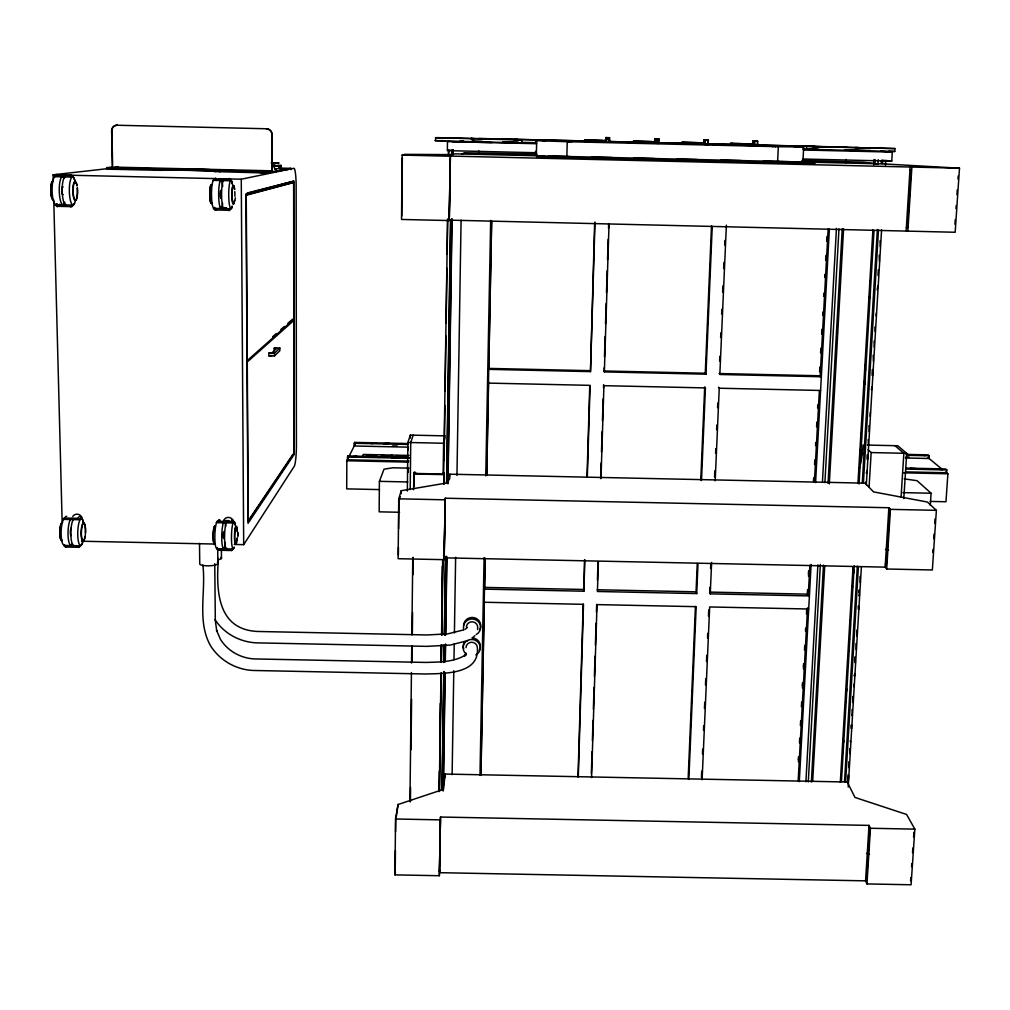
<?xml version="1.0" encoding="UTF-8"?>
<svg xmlns="http://www.w3.org/2000/svg" width="1010" height="1010" viewBox="0 0 1010 1010"><rect width="100%" height="100%" fill="white"/><g stroke="black" fill="none" stroke-linecap="round" stroke-linejoin="round"><path stroke-width="1.5" d="M355.141 444.185L346.834 460.762L346.708 488.878L379.545 489.585M407.775 457.277L347.844 455.977L347.339 459.777L408.835 461.103M347.831 458.78L347.844 455.977M408.267 443.554L354.699 442.393L354.245 443.289L354.232 445.991L407.787 447.152M354.687 445.082L354.699 442.393M408.974 468.148L392.814 467.794L384.027 469.17L379.394 481.341L379.154 511.83L399.581 512.272M394.986 874.875L395.541 818.996L398.054 804.503L443.516 789.34L445.183 774.064L847.251 782.018L854.99 797.445L906.576 814.464L914.845 829.134L911.083 884.773L866.971 883.927L865.557 880.846L869.017 825.397L440.486 817.027L439.35 875.72L394.986 874.875L395.491 871.756M936.384 510.34L927.357 502.02L873.549 491.895L865.115 483.159L449.791 474.195L448.188 482.729L401.26 490.709L398.735 498.814L398.142 558.707L444.059 559.679L445.258 498.22L888.863 507.74L890.429 509.356L936.384 510.34L932.356 569.968L886.692 569.009L885.151 567.14L888.863 507.74M544.238 155.944L454.727 153.836L453.187 154.631L404.707 154.353L402.157 155.085L401.526 219.448L449.122 220.559L450.372 156.07L959.5 168.19L955.17 232.262L449.412 220.13M395.213 870.872L395.415 850.483M395.604 831.647L395.705 820.663L398.054 804.503M398.369 555.008L398.445 547.319M398.622 528.861L398.899 501.187L400.301 496.667M401.753 216.089L402.334 158.267M401.235 493.663L401.26 490.709M407.346 491.012L407.876 442.468L410.363 435.108L445.271 435.865M410.212 489.509L410.729 442.531L413.166 435.171M409.946 801.713L411.436 672.508M411.55 663.052L411.752 645.718M411.878 634.697L412.762 557.482M413.544 489.736L414.214 472.314L415.653 472.352L415.325 473.45L442.62 474.043L442.847 472.933L444.274 472.97L444.11 483.992M410.401 801.662L410.565 787.484M410.994 749.66L411.588 699.236M412.017 661.411L412.206 645.655M412.333 634.621L412.585 612.565M413.027 574.74L413.229 557.406M414.049 486.492L414.214 472.314M521.627 139.62L521.69 143.016L435.259 140.643L435.929 137.6L604.889 141.451M449.627 140.996L447.481 141.589L447.342 150.641L536.424 152.737M443.163 472.996L443.605 443.251L444.943 437.343M438.997 791.638L439.299 771.148M439.855 733.323L440.297 703.389M440.903 662.408L441.155 645.074M441.875 596.216L442.317 566.269M443.693 473.286L447.594 219.157M448.389 154.921L448.667 150.099L448.604 154.82M439.262 791.259L441.004 673.114M441.168 662.093L441.42 644.759M441.559 635.303L442.683 559.692M443.794 484.08L444.274 472.97M444.084 460.396L444.905 405.262M445.107 391.085L445.928 335.964M446.117 323.364L446.925 268.231M447.14 254.053L447.645 219.41M439.565 791.209L441.32 673.051M441.484 662.017L441.736 644.683M441.875 635.24L442.999 559.616M444.059 559.679L445.258 498.22M449.122 220.559L450.372 156.07M439.35 875.72L440.486 817.027M441.951 790.123L443.731 671.928M443.87 662.472L444.135 645.125M444.299 634.103L445.46 556.876M446.572 482.805L450.536 219.612M451.508 154.997L451.798 150.174L451.723 154.896M442.14 789.643L443.933 671.511M444.072 662.068L444.337 644.733M444.476 635.29L445.662 556.535M446.773 482.502L450.75 219.473M443.163 791.032L444.955 672.849M445.12 661.815L445.385 644.481M445.536 635.038L446.723 556.245M447.834 483.752L451.849 219.031M452.834 154.416L452.909 149.695M443.415 785.894L445.145 672.496M445.309 661.474L445.574 644.14M445.726 634.697L446.9 557.52M448.023 483.5L452.051 218.905M453.035 154.328L453.111 149.606M445.132 777.144L445.183 774.064M449.728 478.866L449.791 474.195M452.114 774.683L453.793 670.703M453.982 659.681L454.235 643.926M454.412 632.904L455.636 557.293M456.962 475.369L461.078 220.167M478.803 154.252L478.866 150.818M479.99 775.465L484.093 557.608M485.759 475.861L490.671 220.407M480.861 775.364L485.065 558.113M486.668 474.675L491.58 221.228M480.962 774.506L484.32 601.089M484.56 588.476L485.141 558.517M486.757 474.952L488.55 381.944M594.991 222.086L590.484 371.617L488.714 369.357L491.668 221.127M238.019 534.442L237.918 536.828M535.477 151.323L535.414 154.189L537.206 157.181L815.07 163.708L802.912 162.029L536.348 155.755L536.701 140.68L535.755 139.822L535.679 142.7L536.638 143.698L447.481 141.589M566.837 157.017L567.241 141.703L536.701 140.68M584.815 141.362L584.866 139.885L603.058 140.478L603.008 141.956L584.815 141.362L600.735 141.741M585.484 141.552L584.866 139.885M578.01 776.475L583.199 604.106M583.628 589.474L484.585 587.403L484.459 589.133L583.881 591.216L584.525 559.717M587.025 476.745L589.752 385.921M590.484 371.617L594.637 223.273M578.288 777.296L583.49 604.321L484.207 602.263M583.881 591.216L584.828 559.78M587.34 476.505L590.08 385.353L488.449 383.106L488.55 382.121M609.548 142.044L608.677 142.056L609.472 139.228L605.924 139.039L605.76 141.993L605.899 137.549L609.585 137.739L609.447 142.221L606.429 142.145L606.644 137.676L605.899 137.549M591.342 773.609L592.037 751.667M592.378 740.696L593.022 720.332M593.362 709.361L594.057 687.431M594.398 676.46L595.041 656.096M595.382 645.125L596.077 623.195M596.418 612.224L596.67 604.384M597.428 580.359L598.021 561.573M600.634 478.601L601.127 462.946M601.468 451.988L602.111 431.636M602.452 420.678L603.147 398.761M603.5 387.802L603.589 384.671M712.239 226.366L705.99 374.18L604.359 371.92L604.119 367.842M604.472 356.858L605.116 336.481M605.508 323.945L606.151 303.555M606.492 292.584L607.187 270.63M607.528 259.658L608.172 239.269M608.525 228.298L608.664 223.589M591.57 777.548L597.024 604.611L696.168 606.669L688.858 779.48M598.374 561.648L597.428 591.494L696.723 593.577L697.986 563.744M601 478.374L603.929 385.668L705.409 387.916L701.495 480.533M604.359 371.92L609.03 223.98M633.422 142.511L633.472 141.034L652.119 141.64L652.069 143.117L633.422 142.511L644.456 142.776M634.545 142.7L634.596 141.223L633.472 141.034M653.887 143.016C655.389 140.605 651.589 141.93 654.783 141.665M654.732 143.155L654.897 138.698L658.987 138.913L658.823 143.395L655.768 143.306L655.881 140.314L654.947 140.201C657.775 143.571 651.16 143.243 654.354 143.092M655.881 143.319L656.045 138.837L654.897 138.698M681.99 143.66L682.053 142.183L701.155 142.789L701.104 144.279L681.99 143.66L686.724 143.773M683.593 143.862L683.644 142.385L682.053 142.183M703.68 144.304L703.856 139.86L708.351 140.074L708.161 144.556L702.202 144.228M703.831 144.329L703.945 141.362L705.195 141.488M705.232 144.493L705.409 140.011L703.856 139.86M708.136 141.552L708.161 144.556M688.163 778.659L695.436 606.442M696.723 593.577L696.054 591.822L697.253 563.454M700.776 479.901L704.702 386.906L705.409 387.916M705.99 374.18L705.27 373.233L711.494 225.975M701.445 777.359L701.723 771.097M702.468 753.877L702.67 749.18M703.49 730.394L703.705 725.698M704.45 708.477L704.728 702.215M705.472 684.995L705.75 678.733M706.495 661.512L706.773 655.25M707.53 638.03L707.732 633.333M708.477 616.113L708.755 609.851M709.525 592.1L808.316 594.17L809.401 595.925L710.245 593.855L709.74 587.378M710.56 568.466L710.775 563.731M714.55 477.048L714.827 470.748M715.585 453.414L715.787 448.68M716.62 429.768L716.822 425.033M717.58 407.699L717.782 402.977M719.625 360.999L719.827 356.303M720.648 337.504L720.85 332.808M721.67 314.009L721.872 309.312M722.63 292.079L722.908 285.817M723.652 268.584L723.93 262.322M724.675 245.089L724.89 240.393M702.114 779.745L709.677 606.959L808.694 609.017M710.245 593.855L711.621 562.456M715.194 480.836L719.246 388.219L718.476 387.209M726.379 225.129L719.84 374.495L821.345 376.743L820.183 375.783L719.069 373.536M730.609 143.332L730.546 144.809L732.603 145.023L750.102 145.44L750.165 143.95L730.609 143.332L732.667 143.534L732.603 145.023M751.932 145.402L751.137 145.314L751.2 143.849L751.995 143.925L751.932 145.402C749.003 145.541 755.833 145.907 752.917 142.511L754.495 142.65L754.546 145.655L754.748 141.173L752.791 141.021L752.589 145.465M757.424 142.726L757.475 145.718L757.689 141.248L755.707 141.084M777.586 161.979L778.344 146.69L803.682 146.993L802.912 162.029M806.51 149.253L806.649 146.362L894.936 148.584L894.759 151.487L806.51 149.253L818.908 149.543M813.492 149.897L813.643 146.93M798.392 759.785L798.569 756.629M802.407 685.727L802.584 682.583M803.442 666.827L803.606 663.671M807.457 592.769L807.621 589.613M808.48 573.857L808.644 570.713M813.517 480.899L813.694 477.743M798.43 761.729L798.683 757.02M799.453 742.868L799.705 738.146M800.387 725.571L800.64 720.85M801.41 706.697L801.662 701.975M802.432 687.835L802.697 683.114M803.455 668.961L803.72 664.239M804.478 650.086L804.743 645.377M805.513 631.225L805.677 628.081M806.447 613.928L806.7 609.207M807.47 595.054L807.722 590.345M808.492 576.192L808.745 571.471M813.618 481.846L813.782 478.702M814.552 464.549L814.805 459.828M815.575 445.675L815.739 442.531M816.598 426.813L816.85 422.092M817.62 407.939L817.797 404.795M819.59 371.768L819.842 367.059M820.612 352.907L820.865 348.185M821.635 334.032L821.887 329.323M822.658 315.17L822.822 312.014M823.68 296.296L823.844 293.152M824.703 277.422L824.88 274.278M825.637 260.125L825.902 255.416M826.66 241.264L826.925 236.542M798.178 780.781L807.571 607.831M808.253 595.256L809.881 565.385M814.413 482.06L819.362 390.857M820.133 376.717L828.162 228.916M799.289 781.639L811.118 564.426M815.575 482.591L829.374 229.182M805.904 781.765L817.885 564.817M822.481 481.505L836.457 228.399M808.29 781.955L820.36 564.514M824.892 482.591L838.969 228.904M811.371 782.018L823.478 565.032M828.036 483.272L842.252 228.55M845.875 162.635L846.052 159.492M812.659 781.475L824.728 565.764M829.311 483.891L843.577 228.828M873.827 164.87L874.029 159.517M874.875 164.365L875.152 159.643M840.32 782.245L853.033 566.648M857.957 483.234L872.905 229.863M840.812 778.697L841.04 774.897L841.216 780.932L840.737 779.96M843.135 739.307L843.464 742.767L843.615 740.216M843.817 727.806L844.044 723.955L844.221 729.978L843.741 729.081M846.86 676.334L847.087 672.445L847.264 678.442L846.784 677.622M849.928 624.268L850.155 620.342L850.344 626.339L849.852 625.581M853.197 568.971L853.463 573.63L853.702 569.653M860.242 449.576L860.608 452.796L860.76 450.069M861.05 435.966L861.202 433.24L861.404 439.173L860.886 438.694M864.282 381.136L864.648 384.292L864.812 381.54M865.103 367.337L865.254 364.572L865.469 370.481L864.939 370.102M869.13 299.099L869.294 296.284M841.961 768.244L841.784 762.222M842.87 752.98L843.022 750.43M844.979 717.15L844.802 711.141M845.9 701.71L846.052 699.135M846.658 688.795L846.506 691.383L846.014 690.537M848.034 665.476L847.857 659.48M848.88 651.16L849.12 647.246M851.127 613.209L850.938 607.225M851.897 600.054L851.708 594.069M859.005 479.914L858.803 473.968M862.212 425.513L862.01 419.592M863.02 411.815L862.818 405.894M866.29 356.618L866.075 350.71M867.11 342.718L866.896 336.822M868.095 325.977L868.259 323.187M869.837 296.561L869.042 300.5M871.251 272.599L871.037 266.728M872.173 257.032L871.87 252.576M841.444 781.5L854.195 565.84M859.043 483.992L874.016 230.545M877.93 164.428L878.208 159.706M844.511 781.753L857.326 566.206M862.288 482.818L877.349 229.523M881.275 163.443L881.465 160.3L885.745 160.489L885.467 165.211M845.585 782.245L858.424 566.572M863.399 483.133L878.498 229.687M882.437 163.57L882.626 160.413M847.882 778.546L848.122 774.67M851.077 725.268L851.417 728.803L851.657 724.877M854.927 660.78L855.167 656.803L855.369 662.926L854.851 662.106M858.197 606.114L858.563 609.535L858.727 606.846M859.005 592.681L859.169 589.991L859.371 596.089L858.841 595.37M867.085 457.555L867.249 454.778M872.097 373.725L872.35 369.496M848.615 775.642L848.312 780.818L847.807 779.834M849.082 767.878L848.892 761.717M849.94 753.586L849.675 748.738M852.995 702.569L852.793 696.433M853.942 686.75L854.094 684.111M854.725 673.531L854.574 676.17L854.056 675.336M856.164 649.632L855.962 643.522M856.96 636.313L856.758 630.189M860.179 582.606L859.977 576.508M866.062 484.345L866.226 481.593M866.883 470.534L866.719 473.311L866.176 472.768M867.792 455.295L867.552 459.462L866.997 458.944M869.206 431.649L868.991 425.589M870.128 416.284L870.38 412.08M871.895 386.805L871.731 389.62L871.175 389.203M872.905 369.875L872.577 375.531L872.021 375.139M873.423 361.391L873.195 355.368M874.269 347.213L874.041 341.191M875.203 331.57L874.9 326.975M876.15 315.877L876.314 313.024M877.942 285.767L877.122 289.82M879.42 261.262L879.18 255.265M880.278 246.781L880.051 240.784M848.211 787.03L861.416 566.635M866.315 484.775L881.591 229.75M869.092 486.883L871.163 452.568L868.108 449.728M803.064 159.024L891.754 161.108L892.31 152.093L880.619 151.172M906.172 230.697L910.149 166.877M866.971 883.927L870.456 828.263L869.017 825.397M886.692 569.009L890.429 509.356M907.864 231.164L911.878 167.079M901.072 496.945L903.849 453.275L894.948 445.688M903.798 498.561L906.69 453.338L897.726 445.738L867.577 445.082M906.071 454.399L928.127 454.879L929.288 455.813L929.112 458.502L905.49 457.984M930.286 505.366L931.094 493.233L917.08 480.697L904.228 478.854M910.629 880.77L910.843 877.652M911.575 866.706L911.79 863.588M912.522 852.655L912.838 847.958M913.583 837.025L913.899 832.341M932.785 552.483L932.987 549.427M933.72 538.709L934.023 534.113M934.742 523.407L935.058 518.812M954.942 224.22L955.258 219.561M955.99 208.666L956.205 205.56M956.937 194.665L957.253 189.994M957.985 179.111L958.2 176.005M906.121 468.097L945.549 468.943L946.812 469.966L946.622 472.756L905.617 471.872M945.537 471.885L947.885 473.791L945.966 501.755L930.223 501.415M477.553 629.596L477.717 627.399A5.669 5.467 3.2 0 0 472.15 621.806A5.669 5.467 3.2 0 0 466.38 627.159M439.703 869.913L439.514 871.731L440.448 819.83M488.714 369.357L488.815 368.41L590.206 370.67M444.413 554.881L444.223 555.98L445.208 501.212M235.38 197.846L234.825 200.624M224.22 537.951C222.768 540.842 222.894 529.758 224.346 531.803M375.745 457.252L376.629 455.156L366.289 455.977L374.394 457.063M361.946 457.353L363.284 454.449L408.999 455.447M466.052 653.205L464.411 656.159L466.494 654.328C454.689 662.333 439.464 662.017 425.74 662.434L254.823 658.937C241.011 658.419 227.856 651.16 220.496 639.393L216.493 630.227L216.771 630.871L215.319 620.872L214.764 563.731M234.244 544.453L243.688 544.655L294.2 466.393A18.432 2.222 -88.8 0 0 296.41 445.031L296.157 186.837A19.152 2.31 -89.8 0 0 293.834 168.316L241.264 179.212L219.309 178.694M294.112 454.449L248.031 523.332L246.011 193.781L293.784 181.143L294.112 454.449L292.887 454.424L248.296 520.706M449.463 216.948L450.321 159.29M274.051 348.248L276.765 348.311L272.031 352.78L268.887 353.071L268.9 355.823L274.442 355.937L279.846 350.723L279.833 348.033L274.404 347.92L274.064 350.95M75.422 183.277A14.493 3.51 89.1 0 0 71.344 177.053L54.325 176.649L55.891 175.147A16.097 4.027 89 0 1 57.974 174.919M268.887 353.071L274.43 353.197L279.833 348.033M268.9 355.823L272.043 355.52M232.414 184.047A14.468 2.247 89.9 0 0 230.23 180.752L213.236 180.361L214.852 178.858A16.072 2.626 89.8 0 1 215.534 178.189M293.796 320.511L247.261 361.971L248.245 521.564L293.96 453.465L293.796 320.511L292.546 320.486M246.932 360.898L293.796 319.261L293.632 182.457L246.2 194.829M217.352 548.304A13.824 2.235 -88.3 0 1 216.759 548.683L218.337 550.248L231.404 550.513L233.095 549.023A13.824 2.108 -88.4 0 0 234.194 547.357M465.383 629.217L467.441 627.399M472.819 637.487L474.877 635.669M272.662 336.747L276.172 333.653M280.843 329.538L284.353 326.445M287.863 323.351L292.546 319.236L293.796 319.261M64.804 545.084A13.837 3.421 -88.1 0 1 63.908 545.451L65.486 547.016L78.578 547.294L80.27 545.804A13.837 3.295 -88.1 0 0 82.744 542.029A13.345 3.181 -88.1 0 1 78.262 540.653A13.345 3.181 -88.1 0 1 79.209 521.817A13.345 3.181 -88.1 0 1 83.641 523.369M83.502 522.599A13.837 3.295 -88.1 0 0 79.638 519.721L63.226 519.367L64.741 518.042A15.365 3.787 -88.1 0 1 66.71 516.325M214.739 208.009A14.468 2.386 89.8 0 1 213.501 208.35L215.143 209.954L228.702 210.269L230.444 208.754A14.468 2.247 89.9 0 0 232.123 206.798M56.926 204.348A14.493 3.636 89 0 1 55.058 204.689L56.686 206.28L70.271 206.595L72.026 205.081A14.493 3.51 89.1 0 0 74.626 203.149M235.343 525.819A13.824 2.108 -88.4 0 0 232.893 522.978L216.506 522.637L218.072 521.312A15.352 2.474 -88.3 0 1 219.978 520.264M492.123 142.599L452.101 141.653M462.151 154.012L464.272 152.762L537.118 154.227M479.081 138.484L605.04 141.4M226.518 207.681L223.69 208.388L220.369 206.646M467.946 640.542L450.46 645.049L427.066 646.362L256.401 642.852C239.862 642.107 223.942 633.548 214.966 619.509M463.161 630.013L447.872 633.851L427.104 634.962L257.84 631.477C217.024 629.735 216.052 590.294 218.412 558.378M106.77 167.685L161.108 168.91A28.457 0.833 1 0 1 191.723 169.011A28.457 0.833 1 0 1 214.991 170.172L265.213 171.548L272.031 170.816L112.337 167.067L106.77 167.685L106.656 169.15L161.133 170.324A28.457 0.859 1 0 1 191.748 170.412A28.457 0.859 1 0 1 215.004 171.586L265.213 172.963L272.22 172.167L272.094 134.494A5.643 5.479 59.6 0 0 266.552 128.762L117.034 125.24A5.694 5.441 54.4 0 0 111.605 130.719L112.337 167.067M224.018 520.541L229.093 520.642M293.632 182.457L246.238 195.271L247.261 360.469M247.475 192.948L293.784 181.143M118.069 167.42C111.542 168.064 120.24 165.804 118.094 168.821M385.479 456.836L386.678 456.836M435.259 140.643L445.233 140.718M270.907 171.713L281.171 170.715L281.159 165.451L278.141 165.375M382.588 456.974L385.34 456.406L381.376 455.182L386.451 456.192L392.297 455.422L387.322 456.432M274.051 171.788L290.918 168.342L290.918 169.63M262.827 172.723L260.428 172.773L262.84 172.71M265.365 172.218L262.903 172.243L263.761 172.23M262.827 171.309L260.416 171.359L262.84 171.296M265.365 170.816L262.979 170.867L265.365 170.804M279.884 165.678L273.672 166.385L275.01 169.099L279.884 168.329L279.884 165.678L281.159 165.451M53.214 179.527L53.088 174.818L107.514 168.645M266.552 128.762L266.362 128.762A5.656 5.479 59.6 0 1 271.905 134.507L272.094 134.494M273.18 165.703L278.621 165.564M111.605 130.719L111.921 130.719A5.694 5.441 54.4 0 1 117.337 125.227L117.034 125.24M604.51 141.93L605.76 141.993M854.94 147.536L857.793 147.624L856.657 147.574M715.812 145.15L716.544 145.15L715.471 145.112M783.192 145.718L782.561 145.718L783.634 145.756M785.325 145.793L785.969 145.793L784.896 145.756M773.029 146.475L772.347 146.475L773.471 146.513M775.276 146.551L775.945 146.551L774.834 146.513M812.179 146.526L814.994 146.601L813.883 146.564M713.679 145.074L712.946 145.061L714.019 145.112M571.105 141.728L571.95 141.741L571.003 141.703M622.513 141.93L621.756 141.918L622.69 141.956M624.395 141.993L625.165 142.006L624.218 141.968M628.662 143.066L627.854 143.054L628.851 143.092M630.657 143.142L631.465 143.142L630.455 143.104M515.062 139.506L514.204 139.506L517.638 139.582L516.779 139.544M515.037 139.784L514.166 139.784L517.663 139.86L516.792 139.834M472.124 138.496L470.849 138.623L473.766 138.559M751.995 143.925L750.872 143.912L752.652 143.976M657.649 143.218L658.406 143.193M608.727 140.579L610.053 140.592L608.474 140.529M657.699 141.741L658.457 141.716M271.4 162.673L279.088 163.014L271.374 163.014M395.541 818.996L440.183 819.867M870.456 828.263L914.845 829.134M439.653 872.678L865.557 880.846M604.018 370.973L705.27 373.233M719.246 388.219L820.6 390.466M407.876 442.468L443.605 443.251M871.163 452.568L906.69 453.338M860.394 453.402L863.537 453.465M354.245 443.289L407.813 444.463M859.964 454.298L863.121 454.374M907.232 455.333L929.288 455.813M392.486 445.902L397.208 446.003M905.907 457.076L909.05 457.151M409.063 457.555L404.896 457.959L408.898 458.048M941.888 469.12L936.598 468.993L942.519 469.625L927.975 457.58M347.352 456.962L408.873 458.3M905.793 469.069L946.812 469.966M346.834 460.762L408.356 462.1M903.71 472.831L947.885 473.791M413.734 473.98L443.933 474.624M379.394 481.341L407.775 481.959M902.889 492.627L931.094 493.233M398.735 498.814L444.955 499.811M64.741 518.042L77.871 518.332A15.365 3.674 -88.1 0 1 81.52 518.976M218.072 521.312L231.176 521.589A15.352 2.361 -88.4 0 1 233.512 522.208M81.532 541.221L215.357 544.062M63.908 545.451L80.27 545.804M216.759 548.683L233.095 549.023M444.362 557.848L885.151 567.14M597.137 589.752L696.054 591.822M752.791 141.021L757.689 141.248M655.881 140.314L658.81 140.39L657.864 140.264M585.295 139.999L603.058 140.478M634.217 141.16L652.119 141.64M683.114 142.309L701.155 142.789M731.972 143.47L750.165 143.95M609.762 141.514L644.367 142.334M658.52 142.675L686.838 143.332M707.29 143.824L732.452 144.417M748.183 144.784L751.326 144.859M754.483 144.935L846.733 147.17M609.497 141.564L644.165 142.385M658.192 142.713L686.585 143.382M706.899 143.862L732.149 144.455M749.319 144.872L894.936 148.584M751.137 145.314L756.616 145.528L754.028 145.389M754.356 145.629L757.475 145.718M567.241 141.703L778.344 146.69M460.131 140.92L463.502 140.958M472.327 141.185L482.174 141.438M502.626 141.918L518.37 142.296M521.513 142.359L535.679 142.7M802.672 149L818.353 149.366M845.004 149.998L870.355 150.591L869.534 150.515M471.72 141.349L482.628 141.602M502.879 142.082L518.446 142.448M845.269 150.162L870.09 150.755M888.699 151.184L894.759 151.487M803.531 149.998L892.31 152.093M448.453 150.187L451.584 150.263M801.826 160.464L862.717 162.143L876.806 163.772M548.859 156.045L569.476 156.537M591.431 157.055L612.06 157.535M634.002 158.052L654.644 158.532M676.725 159.062L697.228 159.542M720.723 160.098L741.403 160.577M763.282 161.095L884.192 163.936L959.5 168.19M402.157 155.085L450.081 156.222M272.107 165.236L275.124 165.312M279.947 168.089L290.918 168.342M279.884 168.329L277.788 165.64M275.01 169.099L275.818 169.125L275.818 171.814M279.947 169.364L287.787 169.554M167.433 169.301L178.404 169.554M205.055 170.172L212.895 170.362M142.107 169.162L145.238 169.238M167.155 169.743L178.366 169.97M185.941 170.185L212.782 170.778M229.775 171.208L232.906 171.283M267.524 172.053L272.22 172.167M53.088 174.818L216.178 178.618M55.891 175.147L69.501 175.475A16.097 3.901 89.1 0 1 72.505 176.725M214.852 178.858L228.449 179.187A16.072 2.512 89.9 0 1 230.368 180.411M55.058 204.689L72.026 205.081M213.501 208.35L230.444 208.754M435.297 137.713L521.766 140.036M273.205 165.35L274.922 165.387M703.73 142.827L702.581 142.7M605.811 140.516L604.232 140.453L605.255 140.403M858.311 147.788L857.162 147.75L860.608 147.826L859.472 147.788M817.507 146.968L816.383 146.917L819.867 147.005L818.744 146.968M471.228 138.484L472.049 138.522M473.841 138.534L474.321 138.698M845.547 149.947L846.582 150.036M849.574 150.048L850.344 150.111M790.274 145.831L803.682 146.993M706.773 139.935L708.351 140.074M737.792 143.609L738.499 143.672M747.867 145.213L750.102 145.44M885.934 160.514L891.754 161.108M657.813 138.774L658.987 138.913M909.947 170.097L910.982 170.21L907.384 227.793L906.361 227.515M608.815 137.612L609.585 137.739M885.517 549.389L888.573 550.033M602.175 141.766L603.008 141.956M866.542 853.387L869.471 854.422M878.321 269.695L877.98 275.452M870.203 280.818L869.875 286.449M63.895 203.919L66.193 204.74A13.976 3.434 89 0 1 62.216 191.913A13.976 3.434 89 0 1 65.145 176.826M77.871 518.332L79.638 519.721M231.176 521.589L232.893 522.978M69.501 175.475L71.344 177.053M228.449 179.187L230.23 180.752M868.171 439.514L868.373 445.574L867.83 445.069M865.052 446.874L863.02 444.981A34.163 6.628 -88.6 0 1 860.419 464.436M888.674 510.719L889.621 511.704L886.262 565.297L885.328 564.186M852.175 586.166L852.68 586.861M849.082 638.648L849.574 639.418M852.011 709.563L852.2 715.699L851.695 714.802M850.142 740.936L850.635 741.858M868.84 828.187L869.698 829.917L866.58 879.925L865.721 878.094M237.918 532.283L238.019 534.871M53.745 199.942L62.14 521.981M237.994 533.293L238.007 534.29M118.435 167.382L118.46 168.771M117.046 167.344L117.084 168.746M116.693 167.395L116.718 168.784M111.921 130.719L112.602 165.286M111.113 167.963L111.138 169.377M153.659 168.96L153.671 170.374M160.035 168.973L160.047 170.387M202.846 565.044C206.204 591.557 196.672 621.377 210.61 645.87C219.839 660.477 236.113 669.794 253.358 670.476L425.702 673.998C443.731 673.392 479.75 674.617 477.339 647.852A5.656 5.441 3 0 0 471.784 642.284A5.656 5.441 3 0 0 466.027 647.625M199.5 543.304L199.74 563.416A9.191 2.197 -1.2 0 0 209.651 565.789A9.191 2.197 -1.2 0 0 217.377 562.684M219.827 170.501L219.839 171.915M221.379 549.263L221.468 558.442M215.079 170.261L215.092 171.675M217.706 548.329L217.844 563.795M241.264 179.212L243.688 544.655M268.673 171.473L268.673 172.887M262.31 171.498L262.322 172.912M274.43 353.197L274.442 355.937M271.905 134.507L272.031 172.205M220.988 557.356A9.065 2.146 -1.1 0 1 219.536 559.49M463.918 629.962A8.598 8.295 3.2 0 1 468.766 619.584A8.598 8.295 3.2 0 1 479.8 623.7A8.598 8.295 3.2 0 1 476.215 634.545M463.615 625.531A8.572 8.269 3.2 0 1 474.548 617.754A8.572 8.269 3.2 0 1 479.535 630M466.065 653.962A8.585 8.257 3 0 1 465.888 641.602A8.585 8.257 3 0 1 478.652 642.928A8.585 8.257 3 0 1 475.836 654.972M480.217 647.7A8.56 8.231 3 0 1 479.144 650.377M463.741 648.774A8.56 8.231 3 0 1 464.486 641.842M471.973 637.865A8.56 8.231 3 0 1 480.369 646.286M223.564 520.933A5.063 4.873 24.6 0 1 224.056 519.759L224.851 518.761A5.063 4.873 24.6 0 1 229.699 517.6L230.911 518.117A5.063 4.873 24.6 0 1 233.285 521.135M72.77 516.539A5.101 4.835 29.9 0 1 74.576 514.784L75.775 514.317A5.101 4.835 29.9 0 1 80.686 515.693L81.507 516.729A5.101 4.835 29.9 0 1 82.239 519.191M79.55 546.877A15.365 3.674 -88.1 0 1 78.578 547.294M66.483 546.599A15.365 3.787 -88.1 0 1 65.486 547.016M63.226 519.367A13.837 3.421 -88.1 0 1 65.006 517.814M84.928 537.181A9.14 2.159 -88.1 0 1 81.368 537.345A9.14 2.159 -88.1 0 1 82.984 523.218A9.14 2.159 -88.1 0 1 85.433 532.75M62.254 540.552A9.14 2.272 -88.1 0 1 59.83 532.043A9.14 2.272 -88.1 0 1 62.595 522.473M63.782 544.933A13.345 3.295 -88.1 0 1 61.181 530.566A13.345 3.295 -88.1 0 1 65.132 518.332M71.988 518.483A13.345 3.245 -88.1 0 1 72.796 519.228M72.329 543.784A13.345 3.245 -88.1 0 1 68.074 535.881A13.345 3.245 -88.1 0 1 71.129 518.635M71.117 535.641A3.889 0.947 -88.1 0 1 70.359 531.967A3.889 0.947 -88.1 0 1 71.268 527.952M73.452 545.135A13.345 3.232 -88.1 0 1 70.851 532.523A13.345 3.232 -88.1 0 1 73.945 518.698M62.09 540.123A8.711 2.171 -88.1 0 1 59.767 533.154A8.711 2.171 -88.1 0 1 61.837 523.003M73.174 204.449A16.097 3.901 89.1 0 1 70.271 206.595M59.678 204.134A16.097 4.027 89 0 1 58.757 205.901M57.747 206.646A16.097 4.027 89 0 1 56.686 206.28M54.325 176.649A14.493 3.636 89 0 1 56.207 176.434M75.447 199.93A13.976 3.384 89.1 0 1 70.7 201.596A13.976 3.384 89.1 0 1 70.018 181.863A13.976 3.384 89.1 0 1 74.765 180.335M77.278 187.797A9.57 2.298 89.1 0 1 75.081 200.523A9.57 2.298 89.1 0 1 73.111 186.143A9.57 2.298 89.1 0 1 76.975 185.575M57.027 203.666A13.976 3.51 89 0 1 52.23 193.478A13.976 3.51 89 0 1 55.121 176.599M64.88 202.151A13.976 3.459 89 0 1 60.423 200.535A13.976 3.459 89 0 1 59.767 182.583A13.976 3.459 89 0 1 64.009 178.114M63.138 194.539A4.078 1.01 89 0 1 61.736 190.511A4.078 1.01 89 0 1 63.112 187.039M52.937 199.917A9.582 2.411 89 0 1 50.778 190.019A9.582 2.411 89 0 1 52.861 180.941M52.785 199.462A9.128 2.298 89 0 1 50.74 188.845A9.128 2.298 89 0 1 53.303 181.522M77.353 187.948A9.115 2.197 89.1 0 1 75.258 200.081A9.115 2.197 89.1 0 1 73.376 186.37A9.115 2.197 89.1 0 1 77.063 185.84M213.236 180.361A14.468 2.386 89.8 0 1 214.473 180.121M216.506 209.562A16.072 2.626 89.8 0 1 215.143 209.954M230.583 208.098A16.072 2.512 89.9 0 1 228.702 210.269M214.638 207.315A13.963 2.298 89.8 0 1 211.57 197.177A13.963 2.298 89.8 0 1 213.59 180.298M211.57 203.692A9.557 1.591 89.8 0 1 209.815 193.718A9.557 1.591 89.8 0 1 211.658 184.767M234.459 200.826A9.557 1.477 89.9 0 1 232.287 201.419A9.557 1.477 89.9 0 1 232.376 187.317A9.557 1.477 89.9 0 1 234.522 189.249M232.161 206.027A13.963 2.171 89.9 0 1 229.245 203.566A13.963 2.171 89.9 0 1 229.358 184.678A13.963 2.171 89.9 0 1 232.287 184.009M224.599 207.542A13.963 2.222 89.9 0 1 221.644 197.417A13.963 2.222 89.9 0 1 223.601 180.525M221.304 197.733A4.065 0.656 89.9 0 1 220.42 197A4.065 0.656 89.9 0 1 220.458 191.509A4.065 0.656 89.9 0 1 221.329 191.294M222.642 203.338A13.963 2.247 89.9 0 1 219.334 204.222A13.963 2.247 89.9 0 1 219.448 183.631A13.963 2.247 89.9 0 1 222.73 186.471M234.573 200.535A9.103 1.401 89.9 0 1 232.502 201.104A9.103 1.401 89.9 0 1 232.59 187.671A9.103 1.401 89.9 0 1 234.636 189.501M234.8 191.61A9.103 1.401 89.9 0 1 234.875 196.293M211.784 202.72A9.115 1.515 89.8 0 1 209.726 194.917A9.115 1.515 89.8 0 1 211.481 185.209M216.506 522.637A13.824 2.235 -88.3 0 1 218.236 521.678M218.993 549.819A15.352 2.474 -88.3 0 1 218.337 550.248M232.641 548.657A15.352 2.361 -88.4 0 1 231.404 550.513M217.087 547.95A13.332 2.159 -88.3 0 1 214.865 535.565A13.332 2.159 -88.3 0 1 217.605 521.589M214.751 543.784A9.128 1.49 -88.3 0 1 213.261 534.101A9.128 1.49 -88.3 0 1 215.471 526.223M236.58 542.168A9.128 1.389 -88.4 0 1 234.598 540.577A9.128 1.389 -88.4 0 1 235.38 527.397A9.128 1.389 -88.4 0 1 237.224 531.336M237.085 538.279A9.128 1.389 -88.4 0 1 236.87 540.4M234.093 547.193A13.332 2.033 -88.4 0 1 231.656 542.989A13.332 2.033 -88.4 0 1 232.338 525.869A13.332 2.033 -88.4 0 1 235.002 524.266M226.72 548.152A13.332 2.083 -88.4 0 1 224.586 539.201A13.332 2.083 -88.4 0 1 226.139 523.003M224.952 522.473A13.332 2.108 -88.3 0 1 225.735 526.387M225.419 542.496A13.332 2.108 -88.3 0 1 222.036 543.658A13.332 2.108 -88.3 0 1 223.336 522.94M237.198 538.141A8.699 1.313 -88.4 0 1 235.09 542.433A8.699 1.313 -88.4 0 1 235.355 528.647A8.699 1.313 -88.4 0 1 237.325 531.525M214.587 543.355A8.699 1.427 -88.3 0 1 213.16 534.138A8.699 1.427 -88.3 0 1 215.269 526.614M410.338 438.075A34.252 1.868 -88.8 0 1 410.363 435.108M859.661 467.213A34.163 6.628 -88.6 0 1 858.853 469.486M407.901 470.306L407.952 472.528L407.99 469.183L407.901 470.306M408.141 447.645L408.204 449.904L408.242 446.546L408.141 447.645M398.091 456.04L397.65 457.29L403.798 456.798L398.091 456.04M397.056 457.29L391.552 457.669L397.056 457.29M401.917 443.642L396.64 443.983L401.917 443.642M396.917 455.586L396.173 457.694L406.437 456.848L396.917 455.586M383.724 457.012L378.195 457.378L383.724 457.012M389.128 443.365L383.825 443.706L389.128 443.365M375.139 455.535L374.609 456.798L368.928 456.04L375.139 455.535M370.392 456.722L364.837 457.088L370.392 456.722M376.339 443.087L371.011 443.428L376.339 443.087M357.06 456.432L351.48 456.798L357.06 456.432M363.549 442.809L358.209 443.15L363.549 442.809M114.484 169.238L111.744 169.289L114.484 169.238M114.458 167.824L111.706 167.875L114.458 167.824M794.681 146.728L794.037 146.728L797.584 146.816L794.681 146.728M569.198 141.653L568.34 141.653L569.287 141.69M542.067 140.024L541.234 140.011L542.105 140.049M544.642 140.1L543.809 140.087L544.642 140.1M543.178 140.794L542.307 140.781L545.867 140.87L543.178 140.794M911.904 454.752L906.816 454.639L912.459 455.22L911.904 454.752M924.605 455.03L919.529 454.917L925.185 455.497L924.605 455.03M915.401 468.539L910.098 468.425L915.982 469.044L915.401 468.539M928.644 468.829L923.355 468.716L929.25 469.334L928.644 468.829M85.004 537.004A8.711 2.058 -88.1 0 0 83.906 523.357A8.711 2.058 -88.1 0 0 81.482 535.729A8.711 2.058 -88.1 0 0 85.004 537.004"/></g></svg>
